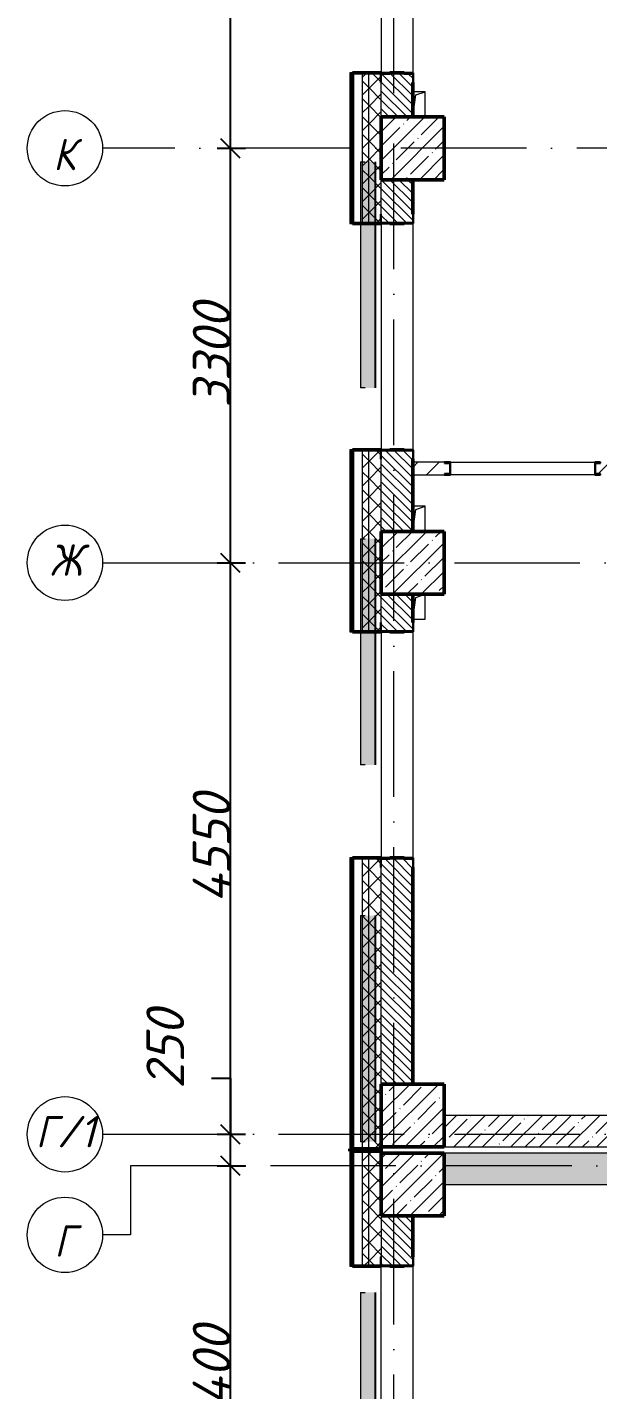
# Model space of a CAD drawing. Header units: millimetres. Extents: x -537608 to 253996, y -217170 to 186033.
# Drawn here: x -189916 to -185375, y -49141 to -38294 of the extents above; entities that cross this region are included whole.
import ezdxf

# ---------------------------------------------------------------- set-up
doc = ezdxf.new("R2010")
doc.units = ezdxf.units.MM
doc.linetypes.add('50_200_ШТРИХ_1Т_ш5_п1_п1_', pattern=[1400, 1000, -200, 0, -200])
for name, color, linetype, lineweight in [('A-____-____-DIMS', 7, 'Continuous', 9), ('A-GENM-____-MCUT', 7, 'Continuous', 25), ('A-GENM-____-OTLN', 7, 'Continuous', 9), ('A-GENM-____-OTLN-1', 7, 'Continuous', 25), ('A-GLAZ-____-OTLN', 7, 'Continuous', 9), ('A-WALL-____-MCUT-1', 7, 'Continuous', 9), ('A-WALL-____-MCUT-2', 7, 'Continuous', 50), ('A-WALL-____-MCUT-3', 7, 'Continuous', 9), ('A-WALL-____-OTLN', 7, 'Continuous', 9), ('A-WALL-____-PATT-1', 7, 'Continuous', 9), ('A-WALL-FNSH-MCUT-1', 7, 'Continuous', 9), ('I-WALL-____-OTLN', 7, 'Continuous', 9), ('S-COLS-____-MCUT', 7, 'Continuous', 50), ('S-COLS-____-OTLN', 7, 'Continuous', 9), ('S-GRID-____-IDEN', 7, 'Continuous', 9), ('S-GRID-____-OTLN', 7, 'Continuous', 9), ('S-GRID-____-OTLN-1', 7, '50_200_ШТРИХ_1Т_ш5_п1_п1_', 9)]:
    doc.layers.add(name, color=color, linetype=linetype, lineweight=lineweight)
doc.layers.add('A-GLAZ-____-OTLN-1', color=7, linetype='Continuous', lineweight=9, true_color=0xc0c0c0)
doc.styles.add('ISOCPEUR_I', font='isocpeui.ttf', dxfattribs={"height": 300})
doc.dimstyles.new('ISO-2_5_0_9К_БОЛЬШОЙ_ОСИ', dxfattribs={"dimscale": 304.8, "dimtxt": 248.995294, "dimasz": 0.492126, "dimexe": 0.393701, "dimexo": 0, "dimgap": 0, "dimtad": 1, "dimdec": 0, "dimzin": 0, "dimdsep": 46, "dimtxsty": 'ISOCPEUR_I', "dimblk1": 'OBLIQUE', "dimblk2": 'OBLIQUE', "dimsah": 1, "dimcen": 0.09, "dimdle": 0.393701, "dimazin": 0, "dimtfac": 1, "dimtdec": 4, "dimtix": 1, "dimtmove": 0, "dimatfit": 3, "dimfxl": 1, "dimtvp": 1, "dimtolj": 1, "dimtzin": 0, "dimarcsym": 2})
doc.dimstyles.new('ISO-2_5_0_9К_БОЛЬШОЙ_ОСИ_1', dxfattribs={"dimscale": 304.8, "dimtxt": 248.995294, "dimasz": 0.492126, "dimexe": 0.393701, "dimexo": 0, "dimgap": 0, "dimtad": 1, "dimdec": 0, "dimzin": 0, "dimdsep": 46, "dimtxsty": 'ISOCPEUR_I', "dimblk1": 'OBLIQUE', "dimblk2": 'OBLIQUE', "dimsah": 1, "dimcen": 0.09, "dimdle": 0.393701, "dimazin": 0, "dimtfac": 1, "dimtdec": 4, "dimtix": 1, "dimtmove": 1, "dimatfit": 3, "dimfxl": 1, "dimtvp": 1, "dimtolj": 1, "dimtzin": 0, "dimarcsym": 2})
pattern_1 = [(135, (-184647.673, -56738.29), (-35.35534, -35.35534), [])]
pattern_2 = [(45, (-184647.67, -56738.29), (-70.71068, 70.71068), []), (135, (-184647.67, -56738.29), (-70.71068, -70.71068), [])]
pattern_3 = [(45, (-184647.67, -56738.29), (-114.0493, 114.0493), []), (45, (-184533.62, -56738.29), (-114.0493, 114.0493), [201.612, -40.322, 3.353, -36.97])]
pattern_4 = [(45, (-184647.67, -56738.29), (-85.5366, 85.5366), []), (45, (-184590.65, -56738.29), (-85.5366, 85.5366), [])]

# ---------------------------------------------------------------- blocks, each defined once
blk = doc.blocks.new('BSC_Колонна _Прямоугольная - 500х500-V42-АР1_План отверстий 2 этажа в осях 1-64_А-ГГ')
at = {"layer": 'S-COLS-____-OTLN'}
h = blk.add_hatch(dxfattribs=at)
h.set_pattern_fill('FP_71', color=256, style=0, pattern_type=2)
h.set_pattern_definition([(45, (2200, -9781.04), (-114.0493, 114.0493), []), (45, (2314.05, -9781.04), (-114.0493, 114.0493), [201.612, -40.322, 3.353, -36.97])])
h.paths.add_polyline_path([(-250, -250), (250, -250), (250, 250), (-250, 250)], flags=0)
at = {"layer": 'S-COLS-____-MCUT'}
for p, q in [((250, 250), (-250, 250)), ((-250, 250), (-250, -250)), ((250, -250), (250, 250)), ((-250, -250), (250, -250))]:
    blk.add_line(p, q, dxfattribs=at)
blk = doc.blocks.new('BSC_Колонна _Прямоугольная - 500х500-V45-АР1_План отверстий 2 этажа в осях 1-64_А-ГГ')
at = {"layer": 'S-COLS-____-OTLN'}
h = blk.add_hatch(dxfattribs=at)
h.set_pattern_fill('FP_74', color=256, style=0, pattern_type=2)
h.set_pattern_definition([(45, (2200, -17481.04), (-114.0493, 114.0493), []), (45, (2314.05, -17481.04), (-114.0493, 114.0493), [201.612, -40.322, 3.353, -36.97])])
h.paths.add_polyline_path([(-250, -250), (250, -250), (250, 250), (-250, 250)], flags=0)
at = {"layer": 'S-COLS-____-MCUT'}
for p, q in [((250, 250), (-250, 250)), ((-250, 250), (-250, -250)), ((250, -250), (250, 250)), ((-250, -250), (250, -250))]:
    blk.add_line(p, q, dxfattribs=at)
blk = doc.blocks.new('BSC_Колонна _Прямоугольная - 500х500-V100-АР1_План отверстий 2 этажа в осях 1-64_А-ГГ')
at = {"layer": 'S-COLS-____-OTLN'}
h = blk.add_hatch(dxfattribs=at)
h.set_pattern_fill('FP_129', color=256, style=0, pattern_type=2)
h.set_pattern_definition([(45, (2200, -14181.04), (-114.0493, 114.0493), []), (45, (2314.05, -14181.04), (-114.0493, 114.0493), [201.612, -40.322, 3.353, -36.97])])
h.paths.add_polyline_path([(-250, -250), (250, -250), (250, 250), (-250, 250)], flags=0)
at = {"layer": 'S-COLS-____-MCUT'}
for p, q in [((250, 250), (-250, 250)), ((-250, 250), (-250, -250)), ((250, -250), (250, 250)), ((-250, -250), (250, -250))]:
    blk.add_line(p, q, dxfattribs=at)
blk = doc.blocks.new('BSC_Колонна _Прямоугольная - 500х500-V137-АР1_План отверстий 2 этажа в осях 1-64_А-ГГ')
at = {"layer": 'S-COLS-____-OTLN'}
h = blk.add_hatch(dxfattribs=at)
h.set_pattern_fill('FP_167', color=256, style=0, pattern_type=2)
h.set_pattern_definition([(45, (2200, -9231.04), (-114.0493, 114.0493), []), (45, (2314.05, -9231.04), (-114.0493, 114.0493), [201.612, -40.322, 3.353, -36.97])])
h.paths.add_polyline_path([(-250, -250), (250, -250), (250, 250), (-250, 250), (-250, 105)], flags=0)
at = {"layer": 'S-COLS-____-MCUT'}
for p, q in [((250, 250), (-250, 250)), ((-250, 250), (-250, -250)), ((250, -250), (250, 250)), ((-250, -250), (250, -250))]:
    blk.add_line(p, q, dxfattribs=at)
blk = doc.blocks.new('Фахверк_СКБ_Уголок - 250_2700-27497298-АР1_План отверстий 2 этажа в осях 1-64_А-ГГ')
at = {"layer": 'A-GENM-____-MCUT'}
for p, q in [((200, 181), (125, 181)), ((125, 181), (125, 106)), ((131, 106), (131, 175)), ((131, 175), (200, 175)), ((200, 175), (200, 181)), ((125, 106), (131, 106)), ((131, -6), (125, -6)), ((125, -6), (125, -81)), ((125, -81), (200, -81)), ((131, -75), (131, -6)), ((200, -75), (131, -75)), ((200, -81), (200, -75))]:
    blk.add_line(p, q, dxfattribs=at)
blk = doc.blocks.new('154_Стойка_СКБ_Швеллер - СМ-2180_100-28318692-АР1_План отверстий 2 этажа в осях 1-64_А-ГГ')
at = {"layer": 'A-GENM-____-MCUT'}
for p, q in [((171, 50), (125, 50)), ((125, 50), (125, -50)), ((129.5, 42.4), (171, 42.4)), ((129.5, -42.4), (129.5, 42.4)), ((171, 42.4), (171, 50)), ((125, -50), (171, -50)), ((171, -42.4), (129.5, -42.4)), ((171, -50), (171, -42.4))]:
    blk.add_line(p, q, dxfattribs=at)
blk = doc.blocks.new('Стены 5 - Стены 4-30145060-АР1_План отверстий 2 этажа в осях 1-64_А-ГГ')
at = {"layer": 'A-WALL-____-MCUT-2'}
for p, q in [((-1844, 41030), (-1844, 41010)), ((-1594, 41030), (-1844, 41030)), ((-1844, 41010), (-1594, 41010)), ((-1594, 41010), (-1594, 41030))]:
    blk.add_line(p, q, dxfattribs=at)
blk = doc.blocks.new('AR_Отверстие прямоугольное _в плите_ - AR_Отверстие прямоугольное _в плите_-V158-АР1_План отверстий 2 этажа в осях 1-64_А-ГГ')
at = {"layer": 'A-GENM-____-OTLN'}
for p, q in [((50, 100), (-50, 100)), ((-50, -100), (-25, 75)), ((-25, 75), (50, 100)), ((50, -100), (50, 100))]:
    blk.add_line(p, q, dxfattribs=at)
blk = doc.blocks.new('AR_Отверстие прямоугольное _в плите_ - AR_Отверстие прямоугольное _в плите_-30510733-АР1_План отверстий 2 этажа в осях 1-64_А-ГГ')
at = {"layer": 'A-GENM-____-OTLN'}
for p, q in [((-50, -100), (-25, 75)), ((-25, 75), (50, 100)), ((50, -100), (50, 100)), ((-50, -100), (50, -100))]:
    blk.add_line(p, q, dxfattribs=at)
blk = doc.blocks.new('Отлив_СКБ - Отлив витража_120_НВФ-31885689-АР1_План отверстий 2 этажа в осях 1-64_А-ГГ')
at = {"layer": 'A-GLAZ-____-OTLN-1'}
for points in [[(1800, 2), (1800, 120), (0, 120), (0, 2), (1103, 2)], [(1103, 0), (1800, 0), (1800, 2), (0, 2), (0, 0)]]:
    blk.add_hatch(color=256, dxfattribs=at).paths.add_polyline_path(points, flags=0)
at = {"layer": 'A-GLAZ-____-OTLN'}
for p, q in [((0, 83), (0, 120)), ((1800, 120), (0, 120)), ((1800, 120), (1800, 83)), ((0, 2), (1800, 2)), ((1800, 0), (0, 0))]:
    blk.add_line(p, q, dxfattribs=at)
blk = doc.blocks.new('Ось сетки - Круг_Ø6_00__ISO-2_5_0_9K_-25732049-АР1_План отверстий 2 этажа в осях 1-64_А-ГГ')
at = {"layer": 'S-GRID-____-IDEN'}
blk.add_circle((0, 0), 3, dxfattribs=at)
blk = doc.blocks.new('_Oblique')
at = {"color": 0, "linetype": 'ByBlock', "lineweight": -2}
blk.add_line((-0.5, -0.5), (0.5, 0.5), dxfattribs=at)
blk = doc.blocks.new('*D2459')
at = {"layer": 'A-____-____-DIMS', "color": 0, "lineweight": -2, "transparency": 16777216}
for p, q in [((-188299, -50877), (-188299, -47237)), ((-188405, -47357), (-188179, -47357)), ((-188405, -50757), (-188179, -50757))]:
    blk.add_line(p, q, dxfattribs=at)
at = {"layer": 'Defpoints', "color": 0, "transparency": 16777216}
for p in [(-188405, -47357), (-188299, -47357), (-188405, -50757)]:
    blk.add_point(p, dxfattribs=at)
at = {"layer": 'A-____-____-DIMS', "color": 0, "lineweight": -2, "transparency": 16777216, "xscale": 150, "yscale": 150, "zscale": 150}
for p, rotation in [((-188299, -47357), 90), ((-188299, -50757), 270)]:
    blk.add_blockref('_Oblique', p, dxfattribs=dict(at, rotation=rotation))
at = {"layer": 'A-____-____-DIMS', "color": 0, "transparency": 16777216, "insert": (-188449, -49057), "char_height": 300, "width": 781.46, "attachment_point": 5, "rotation": 90, "style": 'ISOCPEUR_I'}
blk.add_mtext('\\A1;3400', dxfattribs=at)
blk = doc.blocks.new('*D2460')
at = {"layer": 'A-____-____-DIMS', "color": 0, "lineweight": -2, "transparency": 16777216}
for p, q in [((-188449, -46660), (-188299, -46660)), ((-188299, -46660), (-188299, -47107)), ((-188299, -47477), (-188299, -46987)), ((-188405, -47107), (-188179, -47107)), ((-188405, -47357), (-188179, -47357))]:
    blk.add_line(p, q, dxfattribs=at)
at = {"layer": 'Defpoints', "color": 0, "transparency": 16777216}
for p in [(-188405, -47107), (-188299, -47107), (-188405, -47357)]:
    blk.add_point(p, dxfattribs=at)
at = {"layer": 'A-____-____-DIMS', "color": 0, "lineweight": -2, "transparency": 16777216, "xscale": 150, "yscale": 150, "zscale": 150}
for p, rotation in [((-188299, -47107), 90), ((-188299, -47357), 270)]:
    blk.add_blockref('_Oblique', p, dxfattribs=dict(at, rotation=rotation))
at = {"layer": 'A-____-____-DIMS', "color": 0, "transparency": 16777216, "insert": (-188968, -46745), "char_height": 300, "width": 568.86, "attachment_point": 1, "rotation": 90, "line_spacing_factor": 1.149209, "style": 'ISOCPEUR_I'}
blk.add_mtext('\\A1;250', dxfattribs=at)
blk = doc.blocks.new('*D2461')
at = {"layer": 'A-____-____-DIMS', "color": 0, "lineweight": -2, "transparency": 16777216}
for p, q in [((-188299, -47227), (-188299, -42437)), ((-188405, -42557), (-188179, -42557)), ((-188405, -47107), (-188179, -47107))]:
    blk.add_line(p, q, dxfattribs=at)
at = {"layer": 'Defpoints', "color": 0, "transparency": 16777216}
for p in [(-188405, -42557), (-188299, -42557), (-188405, -47107)]:
    blk.add_point(p, dxfattribs=at)
at = {"layer": 'A-____-____-DIMS', "color": 0, "lineweight": -2, "transparency": 16777216, "xscale": 150, "yscale": 150, "zscale": 150}
for p, rotation in [((-188299, -42557), 90), ((-188299, -47107), 270)]:
    blk.add_blockref('_Oblique', p, dxfattribs=dict(at, rotation=rotation))
at = {"layer": 'A-____-____-DIMS', "color": 0, "transparency": 16777216, "insert": (-188449, -44832), "char_height": 300, "width": 781.46, "attachment_point": 5, "rotation": 90, "style": 'ISOCPEUR_I'}
blk.add_mtext('\\A1;4550', dxfattribs=at)
blk = doc.blocks.new('*D2462')
at = {"layer": 'A-____-____-DIMS', "color": 0, "lineweight": -2, "transparency": 16777216}
for p, q in [((-188299, -42677), (-188299, -39137)), ((-188405, -39257), (-188179, -39257)), ((-188405, -42557), (-188179, -42557))]:
    blk.add_line(p, q, dxfattribs=at)
at = {"layer": 'Defpoints', "color": 0, "transparency": 16777216}
for p in [(-188405, -39257), (-188299, -39257), (-188405, -42557)]:
    blk.add_point(p, dxfattribs=at)
at = {"layer": 'A-____-____-DIMS', "color": 0, "lineweight": -2, "transparency": 16777216, "xscale": 150, "yscale": 150, "zscale": 150}
for p, rotation in [((-188299, -39257), 90), ((-188299, -42557), 270)]:
    blk.add_blockref('_Oblique', p, dxfattribs=dict(at, rotation=rotation))
at = {"layer": 'A-____-____-DIMS', "color": 0, "transparency": 16777216, "insert": (-188449, -40907), "char_height": 300, "width": 758.48, "attachment_point": 5, "rotation": 90, "style": 'ISOCPEUR_I'}
blk.add_mtext('\\A1;3300', dxfattribs=at)
blk = doc.blocks.new('*D2463')
at = {"layer": 'A-____-____-DIMS', "color": 0, "lineweight": -2, "transparency": 16777216}
for p, q in [((-188299, -39377), (-188299, -33137)), ((-188405, -33257), (-188179, -33257)), ((-188405, -39257), (-188179, -39257))]:
    blk.add_line(p, q, dxfattribs=at)
at = {"layer": 'Defpoints', "color": 0, "transparency": 16777216}
for p in [(-188405, -33257), (-188299, -33257), (-188405, -39257)]:
    blk.add_point(p, dxfattribs=at)
at = {"layer": 'A-____-____-DIMS', "color": 0, "lineweight": -2, "transparency": 16777216, "xscale": 150, "yscale": 150, "zscale": 150}
for p, rotation in [((-188299, -33257), 90), ((-188299, -39257), 270)]:
    blk.add_blockref('_Oblique', p, dxfattribs=dict(at, rotation=rotation))
at = {"layer": 'A-____-____-DIMS', "color": 0, "transparency": 16777216, "insert": (-188449, -36257), "char_height": 300, "width": 758.48, "attachment_point": 5, "rotation": 90, "style": 'ISOCPEUR_I'}
blk.add_mtext('\\A1;6000', dxfattribs=at)

msp = doc.modelspace()

# ---------------------------------------------------------------- hatches: boundary and pattern name
at = {"layer": 'A-WALL-____-PATT-1'}
h = msp.add_hatch(dxfattribs=at)
h.set_pattern_fill('FP_3', color=256, style=0, pattern_type=2)
h.set_pattern_definition(pattern_4)
h.paths.add_polyline_path([(-187347.6725, -47222.2474), (-187327.6725, -47222.2474), (-187327.6725, -44907.2474), (-187347.6725, -44907.2474), (-187347.6725, -45682.4529)], flags=0)
h.paths.add_polyline_path([(-187327.6725, -43107.2474), (-187327.6725, -41657.2474), (-187347.6725, -41657.2474), (-187347.6725, -43107.2474)], flags=0)
h.paths.add_polyline_path([(-187327.6725, -39857.2474), (-187327.6725, -38657.2474), (-187347.6725, -38657.2474), (-187347.6725, -39857.2474)], flags=0)
h.paths.add_polyline_path([(-187347.6725, -36857.2474), (-187327.6725, -36857.2474), (-187327.6725, -35657.2474), (-187347.6725, -35657.2474)], flags=0)
h.paths.add_polyline_path([(-187327.6725, -33857.2474), (-187327.6725, -32657.2474), (-187347.6725, -32657.2474), (-187347.6725, -33857.2474)], flags=0)
h.paths.add_polyline_path([(-187327.6725, -30857.2474), (-187327.6725, -29932.2474), (-187347.6725, -29932.2474), (-187347.6725, -30857.2474)], flags=0)
h = msp.add_hatch(dxfattribs=at)
h.set_pattern_fill('FP_1', color=256, style=0, pattern_type=2)
h.set_pattern_definition(pattern_2)
h.paths.add_polyline_path([(-187197.6725, -47222.2474), (-187197.6725, -44907.2474), (-187247.6725, -44907.2474), (-187247.6725, -47222.2474)], flags=0)
h.paths.add_polyline_path([(-187197.6725, -43107.2474), (-187197.6725, -41657.2474), (-187247.6725, -41657.2474), (-187247.6725, -43107.2474)], flags=0)
h.paths.add_polyline_path([(-187197.6725, -39857.2474), (-187197.6725, -38657.2474), (-187247.6725, -38657.2474), (-187247.6725, -39857.2474)], flags=0)
h.paths.add_polyline_path([(-187247.6725, -36857.2474), (-187197.6725, -36857.2474), (-187197.6725, -35657.2474), (-187247.6725, -35657.2474)], flags=0)
h.paths.add_polyline_path([(-187197.6725, -33857.2474), (-187197.6725, -32657.2474), (-187247.6725, -32657.2474), (-187247.6725, -33857.2474)], flags=0)
h.paths.add_polyline_path([(-187197.6725, -30857.2474), (-187197.6725, -30007.2474), (-187247.6725, -30007.2474), (-187247.6725, -30857.2474)], flags=0)
h = msp.add_hatch(dxfattribs=at)
h.set_pattern_fill('FP_1', color=256, style=0, pattern_type=2)
h.set_pattern_definition(pattern_2)
h.paths.add_polyline_path([(-187197.6725, -47222.2474), (-187097.6725, -47222.2474), (-187097.6725, -44982.2474), (-187103.6725, -44982.2474), (-187103.6725, -44907.2474), (-187197.6725, -44907.2474), (-187197.6725, -47207.2474)], flags=0)
h.paths.add_polyline_path([(-187103.6725, -43107.2474), (-187103.6725, -43032.2474), (-187097.6725, -43032.2474), (-187097.6725, -41732.2474), (-187103.6725, -41732.2474), (-187103.6725, -41657.2474), (-187197.6725, -41657.2474), (-187197.6725, -43107.2474)], flags=0)
h.paths.add_polyline_path([(-187103.6725, -39857.2474), (-187103.6725, -39782.2474), (-187097.6725, -39782.2474), (-187097.6725, -38732.2474), (-187103.6725, -38732.2474), (-187103.6725, -38657.2474), (-187197.6725, -38657.2474), (-187197.6725, -39857.2474)], flags=0)
h.paths.add_polyline_path([(-187197.6725, -36857.2474), (-187103.6725, -36857.2474), (-187103.6725, -36782.2474), (-187097.6725, -36782.2474), (-187097.6725, -35732.2474), (-187103.6725, -35732.2474), (-187103.6725, -35657.2474), (-187197.6725, -35657.2474), (-187197.6725, -36851.2474)], flags=0)
h.paths.add_polyline_path([(-187103.6725, -33857.2474), (-187103.6725, -33782.2474), (-187097.6725, -33782.2474), (-187097.6725, -32732.2474), (-187103.6725, -32732.2474), (-187103.6725, -32657.2474), (-187197.6725, -32657.2474), (-187197.6725, -33857.2474)], flags=0)
h.paths.add_polyline_path([(-187197.6725, -30857.2474), (-187103.6725, -30857.2474), (-187103.6725, -30782.2474), (-187097.6725, -30782.2474), (-187097.6725, -30007.2474), (-187197.6725, -30007.2474), (-187197.6725, -30851.2474)], flags=0)
h = msp.add_hatch(dxfattribs=at)
h.set_pattern_fill('FP_6', color=256, style=0, pattern_type=2)
h.set_pattern_definition(pattern_1)
h.paths.add_polyline_path([(-187097.6725, -39007.2474), (-186847.6725, -39007.2474), (-186847.6725, -38663.2474), (-186916.6725, -38663.2474), (-186916.6725, -38657.2474), (-187028.6725, -38657.2474), (-187028.6725, -38663.2474), (-187097.6725, -38663.2474), (-187097.6725, -38802.5009)], flags=0)
h.paths.add_polyline_path([(-186916.6725, -36857.2474), (-186916.6725, -36851.2474), (-186847.6725, -36851.2474), (-186847.6725, -35663.2474), (-186916.6725, -35663.2474), (-186916.6725, -35657.2474), (-187028.6725, -35657.2474), (-187028.6725, -35663.2474), (-187097.6725, -35663.2474), (-187097.6725, -36851.2474), (-187028.6725, -36851.2474), (-187028.6725, -36857.2474)], flags=0)
h.paths.add_polyline_path([(-186916.6725, -33857.2474), (-186916.6725, -33851.2474), (-186847.6725, -33851.2474), (-186847.6725, -33507.2474), (-187097.6725, -33507.2474), (-187097.6725, -33851.2474), (-187028.6725, -33851.2474), (-187028.6725, -33857.2474)], flags=0)
h = msp.add_hatch(dxfattribs=at)
h.set_pattern_fill('FP_6', color=256, style=0, pattern_type=2)
h.set_pattern_definition(pattern_1)
h.paths.add_polyline_path([(-187097.6725, -42307.2474), (-186847.6725, -42307.2474), (-186847.6725, -41663.2474), (-186916.6725, -41663.2474), (-186916.6725, -41657.2474), (-187028.6725, -41657.2474), (-187028.6725, -41663.2474), (-187097.6725, -41663.2474), (-187097.6725, -42242.4769)], flags=0)
h.paths.add_polyline_path([(-186916.6725, -39857.2474), (-186916.6725, -39851.2474), (-186847.6725, -39851.2474), (-186847.6725, -39507.2474), (-187097.6725, -39507.2474), (-187097.6725, -39851.2474), (-187028.6725, -39851.2474), (-187028.6725, -39857.2474)], flags=0)
h = msp.add_hatch(dxfattribs=at)
h.set_pattern_fill('FP_4', color=256, style=0, pattern_type=2)
h.set_pattern_definition([(45, (-184647.67, -56738.29), (-84.8528, 84.8528), [])])
h.paths.add_polyline_path([(-179847.6725, -41857.2474), (-179847.6725, -41757.2474), (-182747.6725, -41757.2474), (-182747.6725, -41857.2474), (-181126.4335, -41857.2474)], flags=0)
h.paths.add_polyline_path([(-182797.6725, -41857.2474), (-182797.6725, -41854.2474), (-182750.6725, -41854.2474), (-182750.6725, -41760.2474), (-182797.6725, -41760.2474), (-182797.6725, -41757.2474), (-185351.6725, -41758.0762), (-185351.6725, -41764.8474), (-185393.1725, -41764.8474), (-185393.1725, -41849.6474), (-185351.6725, -41849.6474), (-185351.6725, -41857.2474), (-184661.3621, -41857.2474)], flags=0)
h.paths.add_polyline_path([(-186847.6725, -41857.2474), (-186593.6725, -41857.2474), (-186593.6725, -41849.6474), (-186552.1725, -41849.6474), (-186552.1725, -41764.8474), (-186593.6725, -41764.8474), (-186593.6725, -41757.2474), (-186847.6725, -41757.2474), (-186847.6725, -41849.6474)], flags=0)
h = msp.add_hatch(dxfattribs=at)
h.set_pattern_fill('FP_6', color=256, style=0, pattern_type=2)
h.set_pattern_definition(pattern_1)
h.paths.add_polyline_path([(-187097.6725, -46707.2474), (-186847.6725, -46707.2474), (-186848.5059, -44913.2474), (-186916.6725, -44913.2474), (-186916.6725, -44907.2474), (-187028.6725, -44907.2474), (-187028.6725, -44913.2474), (-187097.6725, -44913.2474), (-187097.6725, -45682.4529)], flags=0)
h.paths.add_polyline_path([(-186916.6725, -43107.2474), (-186916.6725, -43101.2474), (-186847.6725, -43101.2474), (-186847.6725, -42807.2474), (-187097.6725, -42807.2474), (-187097.6725, -43101.2474), (-187028.6725, -43101.2474), (-187028.6725, -43107.2474)], flags=0)
h = msp.add_hatch(dxfattribs=at)
h.set_pattern_fill('FP_25', color=256, style=0, pattern_type=2)
h.set_pattern_definition(pattern_3)
h.paths.add_polyline_path([(-180242.7014, -47207.2474), (-179547.6725, -47207.2474), (-179547.6725, -46957.2474), (-186597.6725, -46957.2474), (-186597.6725, -47207.2474), (-181126.4335, -47207.2474)], flags=0)
h = msp.add_hatch(dxfattribs=at)
h.set_pattern_fill('FP_3', color=256, style=0, pattern_type=2)
h.set_pattern_definition(pattern_4)
h.paths.add_polyline_path([(-187347.6725, -58907.2474), (-187327.6725, -58907.2474), (-187327.6725, -54507.2474), (-187347.6725, -54507.2474), (-187347.6725, -56002.3808)], flags=0)
h.paths.add_polyline_path([(-187347.6725, -52707.2474), (-187327.6725, -52707.2474), (-187327.6725, -49957.2474), (-187347.6725, -49957.2474), (-187347.6725, -52562.4048)], flags=0)
h.paths.add_polyline_path([(-187327.6725, -48157.2474), (-187327.6725, -47242.2474), (-187347.6725, -47242.2474), (-187347.6725, -48157.2474)], flags=0)
h = msp.add_hatch(dxfattribs=at)
h.set_pattern_fill('FP_1', color=256, style=0, pattern_type=2)
h.set_pattern_definition(pattern_2)
h.paths.add_polyline_path([(-187247.6725, -58807.2474), (-187197.6725, -58807.2474), (-187197.6725, -54507.2474), (-187247.6725, -54507.2474), (-187247.6725, -56002.3808)], flags=0)
h.paths.add_polyline_path([(-187197.6725, -52707.2474), (-187197.6725, -49957.2474), (-187247.6725, -49957.2474), (-187247.6725, -52707.2474)], flags=0)
h.paths.add_polyline_path([(-187197.6725, -48157.2474), (-187197.6725, -47222.2474), (-187247.6725, -47222.2474), (-187247.6725, -48157.2474)], flags=0)
h = msp.add_hatch(dxfattribs=at)
h.set_pattern_fill('FP_1', color=256, style=0, pattern_type=2)
h.set_pattern_definition(pattern_2)
h.paths.add_polyline_path([(-187197.6725, -58757.2474), (-187097.6725, -58757.2474), (-187097.6725, -54507.2474), (-187197.6725, -54507.2474), (-187197.6725, -56002.3808)], flags=0)
h.paths.add_polyline_path([(-187097.6725, -52707.2474), (-187097.6725, -50032.2474), (-187103.6725, -50032.2474), (-187103.6725, -49957.2474), (-187197.6725, -49957.2474), (-187197.6725, -52707.2474)], flags=0)
h.paths.add_polyline_path([(-187103.6725, -48157.2474), (-187103.6725, -48082.2474), (-187097.6725, -48082.2474), (-187097.6725, -47222.2474), (-187197.6725, -47222.2474), (-187197.6725, -48157.2474)], flags=0)
h = msp.add_hatch(dxfattribs=at)
h.set_pattern_fill('FP_25', color=256, style=0, pattern_type=2)
h.set_pattern_definition(pattern_3)
h.paths.add_polyline_path([(-161997.6725, -47507.2474), (-161097.6725, -47507.2474), (-161097.6725, -47257.2474), (-161997.6725, -47257.2474)], flags=0)
h.paths.add_polyline_path([(-164097.6725, -47507.2474), (-164097.6725, -47257.2474), (-171747.6725, -47257.2474), (-171747.6725, -47507.2474), (-166986.7192, -47507.2474)], flags=0)
h.paths.add_polyline_path([(-173847.6725, -47507.2474), (-173847.6725, -47257.2474), (-175047.6725, -47257.2474), (-175047.6725, -47507.2474), (-174056.5764, -47507.2474)], flags=0)
h.paths.add_polyline_path([(-179358.9692, -47507.2474), (-179047.6725, -47507.2474), (-179047.6725, -47257.2474), (-186597.6725, -47257.2474), (-186597.6725, -47507.2474), (-181126.4335, -47507.2474)], flags=0)
h = msp.add_hatch(dxfattribs=at)
h.set_pattern_fill('FP_6', color=256, style=0, pattern_type=2)
h.set_pattern_definition(pattern_1)
h.paths.add_polyline_path([(-187097.6725, -50407.2474), (-186847.6725, -50407.2474), (-186847.6725, -49963.2474), (-186916.6725, -49963.2474), (-186916.6725, -49957.2474), (-187028.6725, -49957.2474), (-187028.6725, -49963.2474), (-187097.6725, -49963.2474), (-187097.6725, -50032.2474)], flags=0)
h.paths.add_polyline_path([(-187028.6725, -48157.2474), (-186916.6725, -48157.2474), (-186916.6725, -48151.2474), (-186847.6725, -48151.2474), (-186847.6725, -47757.2474), (-187097.6725, -47757.2474), (-187097.6725, -48151.2474), (-187028.6725, -48151.2474)], flags=0)

# ---------------------------------------------------------------- linework, layer by layer
at = {"layer": 'A-WALL-____-MCUT-1'}
for p, q in [((-179547.6725, -46957.2474), (-186597.6725, -46957.2474)), ((-186597.6725, -47207.2474), (-179547.6725, -47207.2474)), ((-179047.6725, -47257.2474), (-186597.6725, -47257.2474)), ((-186597.6725, -47507.2474), (-179047.6725, -47507.2474))]:
    msp.add_line(p, q, dxfattribs=at)
at = {"layer": 'A-WALL-____-MCUT-2'}
for p, q in [((-187103.6725, -38657.2474), (-187327.6725, -38657.2474)), ((-187327.6725, -38657.2474), (-187327.6725, -39857.2474)), ((-186916.6725, -38657.2474), (-187028.6725, -38657.2474)), ((-186847.6725, -39007.2474), (-186847.6725, -38732.2474)), ((-186847.6725, -39782.2474), (-186847.6725, -39507.2474)), ((-187327.6725, -39857.2474), (-187103.6725, -39857.2474)), ((-187028.6725, -39857.2474), (-186916.6725, -39857.2474)), ((-187103.6725, -41657.2474), (-187327.6725, -41657.2474)), ((-187327.6725, -41657.2474), (-187327.6725, -43107.2474)), ((-186916.6725, -41657.2474), (-187028.6725, -41657.2474)), ((-186847.6725, -42307.2474), (-186847.6725, -41732.2474)), ((-186847.6725, -43032.2474), (-186847.6725, -42807.2474)), ((-187327.6725, -43107.2474), (-187103.6725, -43107.2474)), ((-187028.6725, -43107.2474), (-186916.6725, -43107.2474)), ((-187103.6725, -44907.2474), (-187327.6725, -44907.2474)), ((-187327.6725, -44907.2474), (-187327.6725, -48157.2474)), ((-186916.6725, -44907.2474), (-187028.6725, -44907.2474)), ((-186847.6725, -46707.2474), (-186847.6725, -44982.2474)), ((-187097.6725, -47257.2474), (-187097.6725, -47207.2474)), ((-186847.6725, -48082.2474), (-186847.6725, -47757.2474)), ((-187327.6725, -48157.2474), (-187103.6725, -48157.2474)), ((-187028.6725, -48157.2474), (-186916.6725, -48157.2474))]:
    msp.add_line(p, q, dxfattribs=at)
at = {"layer": 'A-WALL-____-MCUT-3'}
for p, q in [((-187247.6725, -39857.2474), (-187247.6725, -38657.2474)), ((-187197.6725, -39857.2474), (-187197.6725, -38657.2474)), ((-187097.6725, -39007.2474), (-187097.6725, -38732.2474)), ((-187097.6725, -39782.2474), (-187097.6725, -39507.2474)), ((-187247.6725, -43107.2474), (-187247.6725, -41657.2474)), ((-187197.6725, -43107.2474), (-187197.6725, -41657.2474)), ((-187097.6725, -42307.2474), (-187097.6725, -41732.2474)), ((-187097.6725, -43032.2474), (-187097.6725, -42807.2474)), ((-187247.6725, -48157.2474), (-187247.6725, -44907.2474)), ((-187197.6725, -48157.2474), (-187197.6725, -44907.2474)), ((-187097.6725, -46707.2474), (-187097.6725, -44982.2474)), ((-187097.6725, -47757.2474), (-187097.6725, -48082.2474))]:
    msp.add_line(p, q, dxfattribs=at)
at = {"layer": 'A-WALL-____-OTLN'}
for p, q in [((-187097.6725, -36857.2474), (-187097.6725, -38657.2474)), ((-186847.6725, -36857.2474), (-186847.6725, -38657.2474)), ((-187097.6725, -39857.2474), (-187097.6725, -41657.2474)), ((-186847.6725, -39857.2474), (-186847.6725, -41657.2474)), ((-187097.6725, -43107.2474), (-187097.6725, -44907.2474)), ((-186847.6725, -43107.2474), (-186847.6725, -44907.2474)), ((-187097.6725, -49957.2474), (-187097.6725, -48157.2474)), ((-186847.6725, -48157.2474), (-186847.6725, -49957.2474))]:
    msp.add_line(p, q, dxfattribs=at)
at = {"layer": 'A-WALL-FNSH-MCUT-1'}
for p, q in [((-187347.6725, -38657.2474), (-187347.6725, -39857.2474)), ((-187327.6725, -38657.2474), (-187347.6725, -38657.2474)), ((-187347.6725, -39857.2474), (-187327.6725, -39857.2474)), ((-187347.6725, -41657.2474), (-187347.6725, -43107.2474)), ((-187327.6725, -41657.2474), (-187347.6725, -41657.2474)), ((-186593.6725, -41757.2474), (-186847.6725, -41757.2474)), ((-186847.6725, -41857.2474), (-186593.6725, -41857.2474)), ((-187347.6725, -43107.2474), (-187327.6725, -43107.2474)), ((-187347.6725, -44907.2474), (-187347.6725, -47222.2474)), ((-187327.6725, -44907.2474), (-187347.6725, -44907.2474)), ((-187347.6725, -47222.2474), (-187327.6725, -47222.2474)), ((-187347.6725, -47242.2474), (-187347.6725, -48157.2474)), ((-187327.6725, -47242.2474), (-187347.6725, -47242.2474)), ((-187347.6725, -48157.2474), (-187327.6725, -48157.2474))]:
    msp.add_line(p, q, dxfattribs=at)
at = {"layer": 'I-WALL-____-OTLN'}
for p, q in [((-186547.6725, -41757.2474), (-185397.6725, -41757.2474)), ((-185397.6725, -41857.2474), (-186547.6725, -41857.2474))]:
    msp.add_line(p, q, dxfattribs=at)
at = {"layer": 'S-GRID-____-OTLN'}
for p, q in [((-189093.2365, -47357.2474), (-189093.2365, -47907.5737)), ((-189093.2365, -47907.5737), (-189316.4427, -47907.5737))]:
    msp.add_line(p, q, dxfattribs=at)
at = {"layer": 'S-GRID-____-OTLN-1'}
for p, q in [((-186997.6725, -61220.8957), (-186997.6725, -6857.3298)), ((-157939.9334, -39257.2474), (-189316.4427, -39257.2474)), ((-189316.4427, -42557.2474), (-157939.9334, -42557.2474)), ((-189316.4427, -47107.2474), (-160777.0718, -47107.2474)), ((-80573.2659, -47357.2474), (-189093.2365, -47357.2474))]:
    msp.add_line(p, q, dxfattribs=at)

# ---------------------------------------------------------------- block references
at = {"layer": 'A-GENM-____-OTLN'}
for name, p in [('AR_Отверстие прямоугольное _в плите_ - AR_Отверстие прямоугольное _в плите_-V158-АР1_План отверстий 2 этажа в осях 1-64_А-ГГ', (-186797.6725, -38907.2474)), ('AR_Отверстие прямоугольное _в плите_ - AR_Отверстие прямоугольное _в плите_-V158-АР1_План отверстий 2 этажа в осях 1-64_А-ГГ', (-186797.6725, -42207.2474)), ('AR_Отверстие прямоугольное _в плите_ - AR_Отверстие прямоугольное _в плите_-30510733-АР1_План отверстий 2 этажа в осях 1-64_А-ГГ', (-186797.6725, -42907.2474))]:
    msp.add_blockref(name, p, dxfattribs=at)
at = {"layer": 'A-GENM-____-OTLN-1'}
for name, p, rotation in [('Фахверк_СКБ_Уголок - 250_2700-27497298-АР1_План отверстий 2 этажа в осях 1-64_А-ГГ', (-187022.6725, -38532.2474), 269.9999999999999), ('Фахверк_СКБ_Уголок - 250_2700-27497298-АР1_План отверстий 2 этажа в осях 1-64_А-ГГ', (-186922.6725, -39982.2474), 89.99999999999991), ('Фахверк_СКБ_Уголок - 250_2700-27497298-АР1_План отверстий 2 этажа в осях 1-64_А-ГГ', (-187022.6725, -41532.2474), 269.9999999999999), ('154_Стойка_СКБ_Швеллер - СМ-2180_100-28318692-АР1_План отверстий 2 этажа в осях 1-64_А-ГГ', (-186422.6725, -41807.2474), 180), ('Фахверк_СКБ_Уголок - 250_2700-27497298-АР1_План отверстий 2 этажа в осях 1-64_А-ГГ', (-186922.6725, -43232.2474), 89.99999999999991), ('Фахверк_СКБ_Уголок - 250_2700-27497298-АР1_План отверстий 2 этажа в осях 1-64_А-ГГ', (-187022.6725, -44782.2474), 269.9999999999999), ('Фахверк_СКБ_Уголок - 250_2700-27497298-АР1_План отверстий 2 этажа в осях 1-64_А-ГГ', (-186922.6725, -48282.2474), 89.99999999999991)]:
    msp.add_blockref(name, p, dxfattribs=dict(at, rotation=rotation))
msp.add_blockref('154_Стойка_СКБ_Швеллер - СМ-2180_100-28318692-АР1_План отверстий 2 этажа в осях 1-64_А-ГГ', (-185522.6725, -41807.2474), dxfattribs=at)
at = {"layer": 'A-GLAZ-____-OTLN', "rotation": 90}
for p in [(-187144.1575, -41165.6377), (-187144.1575, -44165.6377), (-187144.1575, -47165.6377), (-187144.1575, -50165.6377)]:
    msp.add_blockref('Отлив_СКБ - Отлив витража_120_НВФ-31885689-АР1_План отверстий 2 этажа в осях 1-64_А-ГГ', p, dxfattribs=at)
at = {"layer": 'A-WALL-____-OTLN'}
msp.add_blockref('Стены 5 - Стены 4-30145060-АР1_План отверстий 2 этажа в осях 1-64_А-ГГ', (-185504.1607, -88252.4894), dxfattribs=at)
at = {"layer": 'S-COLS-____-OTLN'}
for name, p in [('BSC_Колонна _Прямоугольная - 500х500-V45-АР1_План отверстий 2 этажа в осях 1-64_А-ГГ', (-186847.6725, -39257.2474)), ('BSC_Колонна _Прямоугольная - 500х500-V100-АР1_План отверстий 2 этажа в осях 1-64_А-ГГ', (-186847.6725, -42557.2474)), ('BSC_Колонна _Прямоугольная - 500х500-V42-АР1_План отверстий 2 этажа в осях 1-64_А-ГГ', (-186847.6725, -46957.2474)), ('BSC_Колонна _Прямоугольная - 500х500-V137-АР1_План отверстий 2 этажа в осях 1-64_А-ГГ', (-186847.6725, -47507.2474))]:
    msp.add_blockref(name, p, dxfattribs=at)
at = {"layer": 'S-GRID-____-IDEN', "xscale": 99.99999999999993, "yscale": 99.99999999999993, "zscale": 99.99999999999993}
for p, rotation in [((-189616.4427, -39257.2474), 89.9999999999998), ((-189616.4427, -42557.2474), 269.9999999999996), ((-189616.4427, -47107.2474), 269.9999999999996), ((-189616.4427, -47907.5737), 89.99999999999982)]:
    msp.add_blockref('Ось сетки - Круг_Ø6_00__ISO-2_5_0_9K_-25732049-АР1_План отверстий 2 этажа в осях 1-64_А-ГГ', p, dxfattribs=dict(at, rotation=rotation))

# ---------------------------------------------------------------- texts
at = {"layer": 'S-GRID-____-IDEN', "char_height": 250, "attachment_point": 1, "style": 'ISOCPEUR_I'}
for s, insert, width in [('\\fISOCPEUR|b0|i1|c204|p34|;\\W.9;К', (-189709.2632, -39181.1715), 223.670812), ('\\fISOCPEUR|b0|i1|c204|p34|;\\W.9;Ж', (-189738.2722, -42410.6149), 281.392312), ('\\fISOCPEUR|b0|i1|c204|p34|;\\W.9;Г', (-189848.0722, -46960.6149), 202.02525), ('/1', (-189681.3847, -46960.6149), 346.329), ('\\fISOCPEUR|b0|i1|c204|p34|;\\W.9;Г', (-189700.2632, -47831.4979), 202.02525)]:
    msp.add_mtext(s, dxfattribs=dict(at, insert=insert, width=width))

# ---------------------------------------------------------------- dimensions: what is measured, and where the dimension line sits
at = {"layer": 'A-____-____-DIMS'}
for base, p1, p2, override, picture, middle in [((-188299.0681, -33257.2474), (-188405.1341, -39257.2474), (-188405.1341, -33257.2474), {"dimpost": '<>', "dimfxl": 6000}, '*D2463', (-188449.0681, -36257.2474)), ((-188299.0681, -39257.2474), (-188405.1341, -42557.2474), (-188405.1341, -39257.2474), {"dimpost": '<>', "dimfxl": 3300}, '*D2462', (-188449.0681, -40907.2474)), ((-188299.0681, -42557.2474), (-188405.1341, -47107.2474), (-188405.1341, -42557.2474), {"dimpost": '<>', "dimfxl": 4550}, '*D2461', (-188449.0681, -44832.2474)), ((-188299.0681, -47357.2474), (-188405.1341, -50757.2474), (-188405.1341, -47357.2474), {"dimpost": '<>', "dimfxl": 3400}, '*D2459', (-188449.0681, -49057.2474))]:
    dim = msp.add_linear_dim(base=base, p1=p1, p2=p2, angle=90, dimstyle='ISO-2_5_0_9К_БОЛЬШОЙ_ОСИ', override=override, dxfattribs=at)
    dim.commit()
    dim.dimension.update_dxf_attribs({"geometry": picture, "text_midpoint": middle})
dim = msp.add_linear_dim(base=(-188299.0681, -47107.2474), p1=(-188405.1341, -47357.2474), p2=(-188405.1341, -47107.2474), angle=90, dimstyle='ISO-2_5_0_9К_БОЛЬШОЙ_ОСИ_1', override={"dimpost": '<>', "dimfxl": 250}, dxfattribs=at)
dim.commit()
dim.dimension.update_dxf_attribs({"geometry": '*D2460', "text_midpoint": (-188459.0154, -46660.3955), "dimtype": 160, "text_rotation": 90})

doc.saveas('drawing.dxf')
